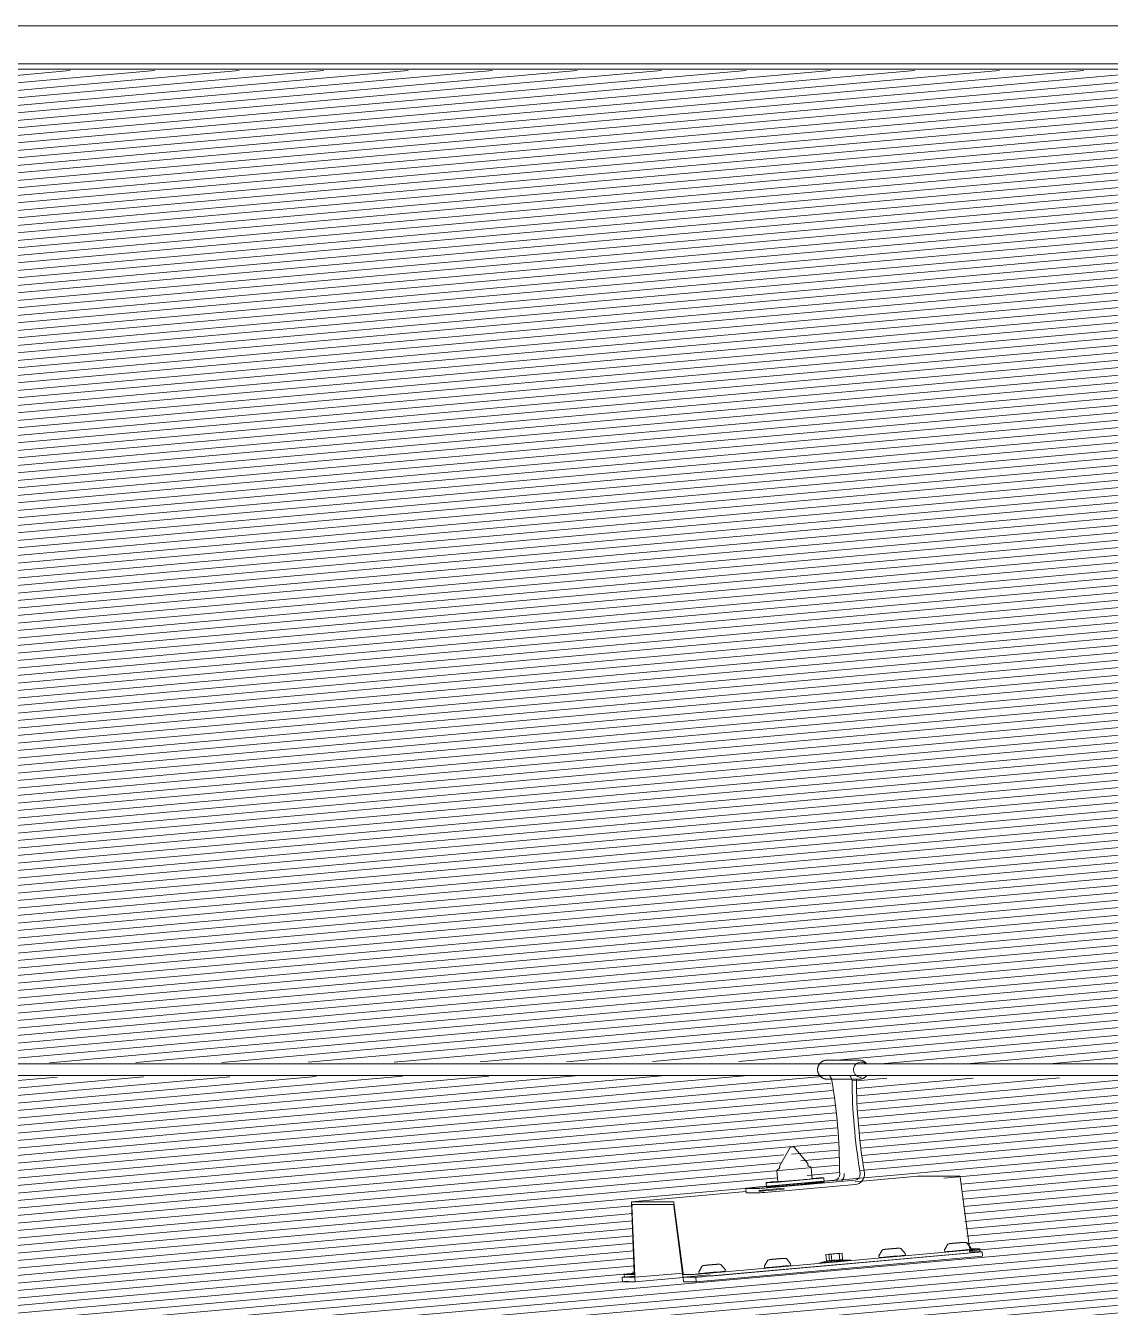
# Model space of a CAD drawing. Header units: millimetres. Extents: x 4237772 to 4686020, y -673 to 29459.
# Drawn here: x 4313206 to 4313949, y 16833 to 17711 of the extents above; entities that cross this region are included whole.
import ezdxf

# ---------------------------------------------------------------- set-up
doc = ezdxf.new("R2010")
doc.units = ezdxf.units.MM
for name, color, linetype, lineweight in [('A-ROOF', 132, 'Continuous', 5), ('A-ROOF-PATT', 132, 'Continuous', 5), ('Q-SPCQ', 91, 'Continuous', 5)]:
    doc.layers.add(name, color=color, linetype=linetype, lineweight=lineweight)

# ---------------------------------------------------------------- blocks, each defined once
blk = doc.blocks.new('Static Line_Sayfa_Metal Deck_Pan Mount - Up to 15 _ pitch - Max 2 Users-1845874-SECTION - GRIDS C4-C5')
at = {"layer": 'Q-SPCQ'}
for p, q in [((4319799.4, 16999.88), (4303711.42, 16999.88)), ((4313777.38, 17002.38), (4313755.36, 17002.38)), ((4303711.42, 16991.88), (4319799.4, 16991.88)), ((4313755.36, 16989.38), (4313777.38, 16989.38)), ((4313758.49, 16989.44), (4313757.15, 16991.39)), ((4313758.59, 16988.28), (4313758.49, 16989.44)), ((4313758.49, 16989.44), (4313772.38, 16989.44)), ((4313771.04, 16991.39), (4313772.38, 16989.44)), ((4313772.38, 16989.44), (4313772.48, 16988.28)), ((4313772.48, 16988.28), (4313775.43, 16988.54)), ((4313775.43, 16988.54), (4313775.33, 16989.7)), ((4313721, 16926.55), (4313721.36, 16927.3)), ((4313721, 16926.55), (4313721.64, 16919.16)), ((4313722.51, 16928.11), (4313721.36, 16927.3)), ((4313722.86, 16928.85), (4313722.51, 16928.11)), ((4313722.77, 16929.88), (4313722.86, 16928.85)), ((4313742.19, 16930.52), (4313742.1, 16931.54)), ((4313742.19, 16930.52), (4313742.66, 16929.85)), ((4313743.94, 16929.25), (4313742.66, 16929.85)), ((4313744.42, 16928.57), (4313743.94, 16929.25)), ((4313745.05, 16921.18), (4313744.42, 16928.57)), ((4313764.09, 16924.52), (4313763.91, 16926.51)), ((4313780.75, 16926.77), (4313777.81, 16926.51)), ((4313777.81, 16926.51), (4313777.98, 16924.52)), ((4313780.92, 16924.78), (4313780.75, 16926.77)), ((4313725.93, 16914.76), (4313708.63, 16913.23)), ((4313711.94, 16915.87), (4313760.51, 16920.19)), ((4313713.55, 16918.46), (4313713.8, 16915.47)), ((4313774.4, 16920.19), (4313725.83, 16915.87)), ((4313726.09, 16912.88), (4313774.65, 16917.2)), ((4313753.41, 16918.89), (4313753.15, 16921.87)), ((4313817.57, 16922.91), (4313774.49, 16919.08)), ((4313817.57, 16922.91), (4313846.36, 16922.91)), ((4313846.59, 16922.16), (4313852.93, 16873.84)), ((4313700.01, 16912.46), (4313621.36, 16905.47)), ((4313699.6, 16914.58), (4313699.86, 16911.6)), ((4313699.83, 16914.56), (4313708.51, 16914.56)), ((4313700.09, 16911.58), (4313708.77, 16911.58)), ((4313725.99, 16914.11), (4313712.2, 16912.88)), ((4313621.26, 16904.73), (4313623.25, 16856.41)), ((4313650.15, 16905.47), (4313621.36, 16905.47)), ((4313623.69, 16854.42), (4313621.7, 16902.73)), ((4313621.8, 16903.48), (4313650.05, 16903.48)), ((4313650.28, 16902.73), (4313656.62, 16854.42)), ((4313656.71, 16856.41), (4313650.38, 16904.73)), ((4313861.61, 16871.1), (4313665.4, 16853.67)), ((4313851.63, 16872.22), (4313675.04, 16856.54)), ((4313835.76, 16872.39), (4313835.88, 16871.08)), ((4313852.93, 16871.1), (4313861.61, 16871.1)), ((4313859.87, 16871.1), (4313853.06, 16871.1)), ((4313853.16, 16873.1), (4313859.7, 16873.1)), ((4313853.81, 16872.63), (4313853.7, 16873.94)), ((4313860.03, 16871.09), (4313859.85, 16873.08)), ((4313861.61, 16871.1), (4313861.87, 16868.12)), ((4313861.87, 16868.12), (4313665.65, 16850.68)), ((4313851.8, 16870.23), (4313675.21, 16854.54)), ((4313730.45, 16861.67), (4313730.34, 16862.98)), ((4313755.46, 16864.85), (4313749.82, 16863.46)), ((4313756.52, 16869.53), (4313754.5, 16869.28)), ((4313754.5, 16869.28), (4313758.19, 16869.53)), ((4313754.5, 16869.28), (4313754.9, 16864.68)), ((4313758.66, 16864.12), (4313754.97, 16863.87)), ((4313754.97, 16863.87), (4313756.98, 16864.12)), ((4313762.03, 16870.02), (4313756.52, 16869.53)), ((4313756.52, 16869.53), (4313756.91, 16864.96)), ((4313756.98, 16864.12), (4313762.5, 16864.61)), ((4313758.19, 16869.53), (4313763.71, 16870.02)), ((4313758.19, 16869.53), (4313758.59, 16864.96)), ((4313764.18, 16864.61), (4313758.66, 16864.12)), ((4313765.61, 16870.27), (4313762.03, 16870.02)), ((4313762.5, 16864.61), (4313766.08, 16864.86)), ((4313763.71, 16870.02), (4313765.61, 16870.27)), ((4313763.71, 16870.02), (4313764.1, 16865.48)), ((4313766.08, 16864.86), (4313764.18, 16864.61)), ((4313766, 16865.73), (4313765.61, 16870.27)), ((4313771.63, 16865.34), (4313765.86, 16865.74)), ((4313790.89, 16868.4), (4313791, 16867.09)), ((4313808.94, 16868.64), (4313808.82, 16869.95)), ((4313623.69, 16854.44), (4313615.04, 16853.67)), ((4313623.72, 16853.67), (4313615.04, 16853.67)), ((4313615.04, 16853.67), (4313615.3, 16850.68)), ((4313616.45, 16855.68), (4313616.62, 16853.69)), ((4313623.15, 16855.67), (4313616.61, 16855.67)), ((4313616.78, 16853.67), (4313623.59, 16853.67)), ((4313622.38, 16857.45), (4313622.5, 16856.14)), ((4313623.72, 16853.68), (4313656.69, 16856.61)), ((4313623.72, 16853.67), (4313656.69, 16856.6)), ((4313623.98, 16850.68), (4313623.72, 16853.67)), ((4313656.72, 16853.59), (4313623.98, 16850.68)), ((4313656.71, 16853.67), (4313675.14, 16855.31)), ((4313656.71, 16853.67), (4313656.97, 16850.68)), ((4313665.4, 16853.67), (4313656.71, 16853.67)), ((4313656.85, 16853.67), (4313663.66, 16853.67)), ((4313663.49, 16855.67), (4313656.95, 16855.67)), ((4313665.65, 16850.68), (4313665.4, 16853.67)), ((4313667.53, 16857.45), (4313667.64, 16856.14)), ((4313685.58, 16857.68), (4313685.47, 16858.99)), ((4313712.4, 16861.43), (4313712.52, 16860.12)), ((4313615.3, 16850.68), (4313623.98, 16850.68)), ((4313656.97, 16850.68), (4313665.65, 16850.68))]:
    blk.add_line(p, q, dxfattribs=at)
at = {"layer": 'Q-SPCQ', "flags": 128}
for points in [[(4313754.77, 17002.35), (4313754.5, 17002.32), (4313754.24, 17002.28), (4313753.98, 17002.23), (4313753.72, 17002.17), (4313753.46, 17002.1), (4313753.2, 17002.02), (4313752.95, 17001.93), (4313752.71, 17001.82), (4313752.47, 17001.71), (4313752.23, 17001.59), (4313752, 17001.46), (4313751.78, 17001.32), (4313751.56, 17001.17), (4313751.35, 17001.02), (4313751.14, 17000.85), (4313750.94, 17000.68), (4313750.75, 17000.5), (4313750.57, 17000.32), (4313750.39, 17000.12), (4313750.23, 16999.92), (4313750.07, 16999.72), (4313749.92, 16999.51), (4313749.78, 16999.29), (4313749.65, 16999.07), (4313749.52, 16998.84), (4313749.41, 16998.61), (4313749.31, 16998.38), (4313749.21, 16998.14), (4313749.13, 16997.9), (4313749.05, 16997.66), (4313748.99, 16997.41), (4313748.93, 16997.16), (4313748.89, 16996.91), (4313748.85, 16996.66), (4313748.82, 16996.41), (4313748.81, 16996.15), (4313748.8, 16995.9), (4313748.81, 16995.65), (4313748.82, 16995.39), (4313748.85, 16995.14), (4313748.88, 16994.89), (4313748.92, 16994.64), (4313748.98, 16994.39), (4313749.04, 16994.14), (4313749.11, 16993.9), (4313749.2, 16993.66), (4313749.29, 16993.42), (4313749.39, 16993.18), (4313749.5, 16992.95), (4313749.63, 16992.73), (4313749.76, 16992.5), (4313749.89, 16992.29), (4313750.04, 16992.07), (4313750.2, 16991.87), (4313750.36, 16991.67), (4313750.54, 16991.47), (4313750.72, 16991.28), (4313750.91, 16991.1), (4313751.1, 16990.93), (4313751.31, 16990.77), (4313751.52, 16990.61), (4313751.74, 16990.46), (4313751.96, 16990.32), (4313752.19, 16990.19), (4313752.43, 16990.06), (4313752.67, 16989.95), (4313752.91, 16989.85), (4313753.16, 16989.75), (4313753.41, 16989.67), (4313753.67, 16989.6), (4313753.93, 16989.53), (4313754.19, 16989.48), (4313754.46, 16989.44), (4313754.72, 16989.41), (4313754.99, 16989.39), (4313755.26, 16989.38), (4313755.36, 16989.38)], [(4313755.36, 17002.38), (4313755.09, 17002.37), (4313754.82, 17002.36), (4313754.77, 17002.35)], [(4313782.19, 17000.28), (4313782.01, 17000.47), (4313781.82, 17000.65), (4313781.63, 17000.82), (4313781.42, 17000.99), (4313781.21, 17001.15), (4313781, 17001.3), (4313780.77, 17001.44), (4313780.54, 17001.57), (4313780.31, 17001.69), (4313780.07, 17001.8), (4313779.82, 17001.91), (4313779.57, 17002), (4313779.32, 17002.09), (4313779.06, 17002.16), (4313778.8, 17002.22), (4313778.54, 17002.27), (4313778.27, 17002.32), (4313778.01, 17002.35), (4313777.74, 17002.37), (4313777.47, 17002.38), (4313777.38, 17002.38)], [(4313777.38, 16989.38), (4313777.64, 16989.38), (4313777.91, 16989.4), (4313777.96, 16989.4)], [(4313777.96, 16989.4), (4313778.23, 16989.43), (4313778.49, 16989.47), (4313778.76, 16989.52), (4313779.02, 16989.58), (4313779.27, 16989.66), (4313779.53, 16989.74), (4313779.78, 16989.83), (4313780.02, 16989.93), (4313780.26, 16990.04), (4313780.5, 16990.16), (4313780.73, 16990.29), (4313780.96, 16990.43), (4313781.18, 16990.58), (4313781.39, 16990.74), (4313781.59, 16990.9), (4313781.79, 16991.07), (4313781.98, 16991.25), (4313782.16, 16991.44), (4313782.34, 16991.63), (4313782.5, 16991.83)], [(4313722.77, 16929.88), (4313729.98, 16942.51), (4313731.37, 16943.08)], [(4313742.1, 16931.54), (4313732.84, 16942.76), (4313731.37, 16943.08)], [(4313790.89, 16868.4), (4313793.15, 16872.37), (4313793.82, 16872.62), (4313794.08, 16872.68), (4313794.23, 16872.71), (4313794.34, 16872.73), (4313794.43, 16872.74), (4313794.52, 16872.76), (4313794.61, 16872.77), (4313794.69, 16872.78), (4313794.79, 16872.79), (4313794.88, 16872.8), (4313794.98, 16872.81), (4313795.09, 16872.83), (4313795.2, 16872.84), (4313795.31, 16872.85), (4313795.44, 16872.86), (4313795.57, 16872.88), (4313795.7, 16872.89), (4313795.84, 16872.91), (4313795.98, 16872.92), (4313796.13, 16872.94), (4313796.29, 16872.95), (4313796.45, 16872.97), (4313796.61, 16872.98), (4313796.78, 16873), (4313796.95, 16873.01), (4313797.13, 16873.03), (4313797.31, 16873.05), (4313797.49, 16873.07), (4313797.68, 16873.08), (4313797.87, 16873.1), (4313798.06, 16873.12), (4313798.26, 16873.14), (4313798.45, 16873.15), (4313798.65, 16873.17), (4313798.85, 16873.19), (4313799.05, 16873.21), (4313799.25, 16873.22), (4313799.45, 16873.24), (4313799.65, 16873.26), (4313799.85, 16873.28), (4313800.05, 16873.29), (4313800.25, 16873.31), (4313800.45, 16873.33), (4313800.65, 16873.34), (4313800.85, 16873.36), (4313801.04, 16873.37), (4313801.23, 16873.39), (4313801.42, 16873.4), (4313801.6, 16873.42), (4313801.79, 16873.43), (4313801.97, 16873.45), (4313802.14, 16873.46), (4313802.31, 16873.47), (4313802.48, 16873.49), (4313802.64, 16873.5), (4313802.8, 16873.51), (4313802.95, 16873.52), (4313803.1, 16873.53), (4313803.24, 16873.54), (4313803.38, 16873.55), (4313803.51, 16873.56), (4313803.64, 16873.57), (4313803.76, 16873.58), (4313803.87, 16873.58), (4313803.98, 16873.59), (4313804.08, 16873.6), (4313804.18, 16873.6), (4313804.28, 16873.61), (4313804.37, 16873.61), (4313804.45, 16873.61), (4313804.54, 16873.62), (4313804.63, 16873.62), (4313804.73, 16873.62), (4313804.75, 16873.62)], [(4313808.82, 16869.95), (4313805.92, 16873.46), (4313805.22, 16873.6), (4313804.95, 16873.62), (4313804.8, 16873.62), (4313804.75, 16873.62)], [(4313835.76, 16872.39), (4313838.02, 16876.35), (4313838.69, 16876.6), (4313838.95, 16876.67), (4313839.1, 16876.7), (4313839.21, 16876.71), (4313839.31, 16876.73), (4313839.39, 16876.74), (4313839.48, 16876.75), (4313839.57, 16876.76), (4313839.66, 16876.78), (4313839.75, 16876.79), (4313839.85, 16876.8), (4313839.96, 16876.81), (4313840.07, 16876.82), (4313840.19, 16876.84), (4313840.31, 16876.85), (4313840.44, 16876.86), (4313840.57, 16876.88), (4313840.71, 16876.89), (4313840.86, 16876.91), (4313841.01, 16876.92), (4313841.16, 16876.94), (4313841.32, 16876.95), (4313841.48, 16876.97), (4313841.65, 16876.98), (4313841.83, 16877), (4313842, 16877.02), (4313842.18, 16877.03), (4313842.37, 16877.05), (4313842.55, 16877.07), (4313842.74, 16877.09), (4313842.93, 16877.1), (4313843.13, 16877.12), (4313843.33, 16877.14), (4313843.52, 16877.16), (4313843.72, 16877.17), (4313843.92, 16877.19), (4313844.12, 16877.21), (4313844.32, 16877.23), (4313844.53, 16877.24), (4313844.73, 16877.26), (4313844.93, 16877.28), (4313845.13, 16877.3), (4313845.33, 16877.31), (4313845.52, 16877.33), (4313845.72, 16877.34), (4313845.91, 16877.36), (4313846.1, 16877.38), (4313846.29, 16877.39), (4313846.48, 16877.41), (4313846.66, 16877.42), (4313846.84, 16877.43), (4313847.01, 16877.45), (4313847.18, 16877.46), (4313847.35, 16877.47), (4313847.51, 16877.49), (4313847.67, 16877.5), (4313847.82, 16877.51), (4313847.97, 16877.52), (4313848.11, 16877.53), (4313848.25, 16877.54), (4313848.38, 16877.55), (4313848.51, 16877.56), (4313848.63, 16877.56), (4313848.74, 16877.57), (4313848.85, 16877.58), (4313848.96, 16877.58), (4313849.06, 16877.59), (4313849.15, 16877.59), (4313849.24, 16877.6), (4313849.33, 16877.6), (4313849.41, 16877.6), (4313849.5, 16877.61), (4313849.61, 16877.61), (4313849.63, 16877.61)], [(4313853.7, 16873.94), (4313850.79, 16877.45), (4313850.09, 16877.58), (4313849.82, 16877.6), (4313849.67, 16877.61), (4313849.63, 16877.61)], [(4313667.53, 16857.45), (4313669.79, 16861.41), (4313670.46, 16861.66), (4313670.72, 16861.72), (4313670.87, 16861.75), (4313670.98, 16861.77), (4313671.08, 16861.78), (4313671.16, 16861.8), (4313671.25, 16861.81), (4313671.34, 16861.82), (4313671.43, 16861.83), (4313671.52, 16861.84), (4313671.62, 16861.85), (4313671.73, 16861.87), (4313671.84, 16861.88), (4313671.96, 16861.89), (4313672.08, 16861.9), (4313672.21, 16861.92), (4313672.34, 16861.93), (4313672.48, 16861.95), (4313672.63, 16861.96), (4313672.78, 16861.98), (4313672.93, 16861.99), (4313673.09, 16862.01), (4313673.25, 16862.02), (4313673.42, 16862.04), (4313673.6, 16862.06), (4313673.77, 16862.07), (4313673.95, 16862.09), (4313674.14, 16862.11), (4313674.32, 16862.12), (4313674.51, 16862.14), (4313674.7, 16862.16), (4313674.9, 16862.18), (4313675.09, 16862.19), (4313675.29, 16862.21), (4313675.49, 16862.23), (4313675.69, 16862.25), (4313675.89, 16862.26), (4313676.09, 16862.28), (4313676.29, 16862.3), (4313676.5, 16862.32), (4313676.7, 16862.33), (4313676.9, 16862.35), (4313677.1, 16862.37), (4313677.29, 16862.38), (4313677.49, 16862.4), (4313677.68, 16862.41), (4313677.87, 16862.43), (4313678.06, 16862.45), (4313678.25, 16862.46), (4313678.43, 16862.47), (4313678.61, 16862.49), (4313678.78, 16862.5), (4313678.95, 16862.52), (4313679.12, 16862.53), (4313679.28, 16862.54), (4313679.44, 16862.55), (4313679.59, 16862.56), (4313679.74, 16862.57), (4313679.88, 16862.58), (4313680.02, 16862.59), (4313680.15, 16862.6), (4313680.28, 16862.61), (4313680.4, 16862.62), (4313680.51, 16862.62), (4313680.62, 16862.63), (4313680.73, 16862.64), (4313680.83, 16862.64), (4313680.92, 16862.65), (4313681.01, 16862.65), (4313681.1, 16862.65), (4313681.18, 16862.66), (4313681.27, 16862.66), (4313681.37, 16862.66), (4313681.4, 16862.66)], [(4313685.47, 16858.99), (4313682.56, 16862.51), (4313681.86, 16862.64), (4313681.59, 16862.66), (4313681.44, 16862.66), (4313681.4, 16862.66)], [(4313712.4, 16861.43), (4313714.67, 16865.39), (4313715.33, 16865.64), (4313715.59, 16865.71), (4313715.74, 16865.74), (4313715.85, 16865.76), (4313715.95, 16865.77), (4313716.04, 16865.78), (4313716.12, 16865.79), (4313716.21, 16865.81), (4313716.3, 16865.82), (4313716.4, 16865.83), (4313716.5, 16865.84), (4313716.6, 16865.85), (4313716.71, 16865.86), (4313716.83, 16865.88), (4313716.95, 16865.89), (4313717.08, 16865.9), (4313717.21, 16865.92), (4313717.35, 16865.93), (4313717.5, 16865.95), (4313717.65, 16865.96), (4313717.8, 16865.98), (4313717.96, 16865.99), (4313718.13, 16866.01), (4313718.3, 16866.03), (4313718.47, 16866.04), (4313718.64, 16866.06), (4313718.83, 16866.08), (4313719.01, 16866.09), (4313719.2, 16866.11), (4313719.38, 16866.13), (4313719.58, 16866.15), (4313719.77, 16866.16), (4313719.97, 16866.18), (4313720.17, 16866.2), (4313720.36, 16866.22), (4313720.56, 16866.23), (4313720.77, 16866.25), (4313720.97, 16866.27), (4313721.17, 16866.29), (4313721.37, 16866.3), (4313721.57, 16866.32), (4313721.77, 16866.34), (4313721.97, 16866.35), (4313722.17, 16866.37), (4313722.36, 16866.39), (4313722.55, 16866.4), (4313722.75, 16866.42), (4313722.93, 16866.43), (4313723.12, 16866.45), (4313723.3, 16866.46), (4313723.48, 16866.48), (4313723.66, 16866.49), (4313723.83, 16866.5), (4313723.99, 16866.51), (4313724.16, 16866.53), (4313724.31, 16866.54), (4313724.47, 16866.55), (4313724.61, 16866.56), (4313724.76, 16866.57), (4313724.89, 16866.58), (4313725.03, 16866.59), (4313725.15, 16866.6), (4313725.27, 16866.6), (4313725.39, 16866.61), (4313725.5, 16866.62), (4313725.6, 16866.62), (4313725.7, 16866.63), (4313725.79, 16866.63), (4313725.88, 16866.64), (4313725.97, 16866.64), (4313726.06, 16866.64), (4313726.15, 16866.65), (4313726.25, 16866.65), (4313726.27, 16866.65)], [(4313730.34, 16862.98), (4313727.43, 16866.49), (4313726.73, 16866.63), (4313726.46, 16866.64), (4313726.31, 16866.65), (4313726.27, 16866.65)]]:
    blk.add_lwpolyline(points, dxfattribs=at)
at = {"layer": 'Q-SPCQ'}
for centre, major_axis, ratio, start_param, end_param in [((4313778.52, 16995.88), (0, 5.22), 0.984809, 1.238237, 2.098865), ((4313778.52, 16995.88), (0, 5.22), 0.984809, 0.087266, 1.134464), ((4313778.52, 16995.88), (0, 5.22), 0.984809, 5.653302, 6.283185), ((4313750.36, 16957.39), (-6.19, 69.73), 0.172982, 4.23824, 5.155806), ((4313786.04, 16957.39), (-6.19, 69.73), 0.172982, 1.096647, 2.014213), ((4313778.52, 16995.88), (0, 5.22), 0.984809, 2.181662, 3.228859), ((4313788.99, 16957.66), (-6.19, 69.73), 0.172982, 1.096647, 2.014213), ((4313760.16, 16924.17), (0, 4), 0.984809, 3.228859, 4.799655), ((4313760.16, 16924.17), (0, 7), 0.984809, 4.014257, 4.799655), ((4313774.05, 16924.17), (0, 4), 0.984809, 3.228859, 4.799655), ((4313774.05, 16924.17), (0, 7), 0.984809, 3.228859, 4.799655), ((4313714.55, 16915.87), (14.94, 1.29), 0.015134, 1.744673, 3.315469), ((4313723.23, 16915.87), (14.94, 1.29), 0.015134, 3.315469, 4.886265), ((4313733.35, 16920.17), (19.8, 1.71), 0.015134, 2.242443, 3.315469), ((4313733.6, 16917.18), (19.8, 1.71), 0.015134, 0.173876, 3.315469), ((4313733.35, 16920.17), (19.8, 1.71), 0.015134, 3.315469, 6.457062), ((4313733.6, 16917.18), (19.8, 1.71), 0.015134, 3.315469, 6.457062), ((4313733.35, 16920.17), (11.71, 1.01), 0.015134, 3.315469, 6.457062), ((4313733.35, 16920.17), (19.8, 1.71), 0.015134, 0.173876, 0.959275), ((4313846.45, 16921.91), (-0.088, 0.996), 0.172982, 4.949182, 6.048046), ((4313714.8, 16912.88), (14.94, 1.29), 0.015134, 1.744673, 1.991992), ((4313723.49, 16912.88), (14.94, 1.29), 0.015134, 3.315469, 4.886265), ((4313621.45, 16904.48), (-0.088, 0.996), 0.172982, 0.204407, 1.303271), ((4313621.89, 16902.49), (-0.088, 0.996), 0.172982, 0.204407, 1.303271), ((4313650.14, 16902.49), (-0.088, 0.996), 0.172982, 4.949182, 6.267819), ((4313650.24, 16904.48), (-0.088, 0.996), 0.172982, 4.949182, 6.267819), ((4313844.84, 16871.85), (8.97, 0.77), 0.015134, 0.173876, 3.315469), ((4313844.84, 16871.85), (8.97, 0.77), 0.015134, 3.315469, 6.457062), ((4313849.89, 16872.22), (9.96, 0.86), 0.015134, 4.886265, 6.457062), ((4313852.98, 16872.1), (-0.088, 0.996), 0.172982, 1.80759, 3.126226), ((4313853.07, 16874.09), (-0.088, 0.996), 0.172982, 1.80759, 2.906454), ((4313850.06, 16870.23), (9.96, 0.86), 0.015134, 5.409864, 6.457062), ((4313760.73, 16864.38), (10.96, 0.94), 0.015134, 0.173876, 3.315469), ((4313760.73, 16864.38), (10.96, 0.94), 0.015134, 3.315469, 6.457062), ((4313799.97, 16867.87), (8.97, 0.77), 0.015134, 0.173876, 3.315469), ((4313799.97, 16867.87), (8.97, 0.77), 0.015134, 3.315469, 6.457062), ((4313626.42, 16856.54), (9.96, 0.86), 0.015134, 2.006472, 3.315469), ((4313626.59, 16854.54), (9.96, 0.86), 0.015134, 2.006472, 3.05367), ((4313631.46, 16856.91), (8.97, 0.77), 0.015134, 3.141593, 3.315469), ((4313623.06, 16856.66), (-0.088, 0.996), 0.172982, 3.141593, 4.444863), ((4313623.5, 16854.67), (-0.088, 0.996), 0.172982, 3.141593, 4.444863), ((4313656.76, 16854.67), (-0.088, 0.996), 0.172982, 1.80759, 3.126226), ((4313656.86, 16856.66), (-0.088, 0.996), 0.172982, 1.80759, 3.126226), ((4313673.3, 16856.54), (9.96, 0.86), 0.015134, 3.315469, 4.886265), ((4313673.47, 16854.54), (9.96, 0.86), 0.015134, 3.577268, 4.362667), ((4313676.61, 16856.91), (8.97, 0.77), 0.015134, 0.173876, 3.315469), ((4313676.61, 16856.91), (8.97, 0.77), 0.015134, 3.315469, 6.457062), ((4313721.48, 16860.89), (8.97, 0.77), 0.015134, 0.173876, 3.315469), ((4313721.48, 16860.89), (8.97, 0.77), 0.015134, 3.315469, 6.457062)]:
    blk.add_ellipse(centre, major_axis=major_axis, ratio=ratio, start_param=start_param, end_param=end_param, dxfattribs=at)
for points in [[(4313754.9, 16864.68), (4313755.51, 16864.8), (4313756.73, 16864.98), (4313757.97, 16864.99), (4313758.59, 16864.96)], [(4313756.91, 16864.96), (4313756.57, 16864.99), (4313755.89, 16864.98), (4313755.23, 16864.8), (4313754.9, 16864.68)], [(4313762.42, 16865.48), (4313761.5, 16865.47), (4313759.65, 16865.38), (4313757.82, 16865.13), (4313756.91, 16864.96)], [(4313758.59, 16864.96), (4313759.5, 16865.13), (4313761.33, 16865.38), (4313763.18, 16865.47), (4313764.1, 16865.48)], [(4313766, 16865.73), (4313765.4, 16865.77), (4313764.2, 16865.76), (4313763.01, 16865.6), (4313762.42, 16865.48)], [(4313764.1, 16865.48), (4313764.41, 16865.6), (4313765.04, 16865.76), (4313765.68, 16865.77), (4313766, 16865.73)]]:
    blk.add_open_spline(points, degree=3, dxfattribs=at)
blk = doc.blocks.new('Ridge Capping - Ridge Capping-1882401-SECTION - GRIDS C4-C5')
at = {"layer": 'A-ROOF'}
for p, q in [((4311128.88, 17710.83), (4330502.38, 17710.87)), ((4330199.73, 17680.99), (4310826.48, 17680.95)), ((4330207.81, 17684.7), (4310834.31, 17684.66))]:
    blk.add_line(p, q, dxfattribs=at)

msp = doc.modelspace()

# ---------------------------------------------------------------- hatches: boundary and pattern name
at = {"layer": 'A-ROOF-PATT'}
h = msp.add_hatch(dxfattribs=at)
h.set_pattern_fill('FP_1', color=256, style=0, pattern_type=2)
h.set_pattern_definition([(5.077, (33884.955, -378081.246), (-57.82285798, -2.2084e-06), [])])
h.paths.add_polyline_path([(4321131.89, 16882.5), (4321136.77, 16921.52), (4321136.54, 16907.71)])
h.paths.add_polyline_path([(4308219.81, 15733.24), (4321131.89, 16882.5), (4321138.17, 16907.71), (4321139.65, 16913.43), (4321139.7, 16917.39), (4321144.27, 16917.36), (4321149.04, 16881.85), (4321588.09, 16922.58), (4321586.5, 16925.99), (4321581.11, 16930.8), (4321580.76, 16934.89), (4321589.77, 16938.62), (4321597.78, 16937.35), (4321602.49, 16936.13), (4321760.19, 16936.15), (4330154.71, 17680.95), (4329622.5, 17680.99), (4310814.56, 17679.89), (4302722.88, 16960.97), (4302725.82, 16926.86), (4302701.19, 16923.17), (4302805.24, 16921.52), (4302826.89, 16878.1), (4302869.07, 16877.1), (4302868.98, 16872.08), (4302802.77, 16868.2), (4302802.52, 16870.21), (4302779.87, 16868.2), (4302779.61, 16870.65), (4302729.5, 16868.2), (4302727.44, 16875.11), (4302710.81, 16911.32), (4302665.03, 16907.25), (4302649.12, 16852.55), (4302584.98, 16848.85), (4302584.72, 16850.87), (4302562.08, 16848.85), (4302561.82, 16851.3), (4302511.7, 16848.85), (4302511.44, 16854.85), (4302553.27, 16858.57), (4302566.86, 16910.06), (4302672.64, 16921.52), (4302673.31, 16932.18), (4302694.45, 16932.61), (4302696.01, 16933.25), (4302680.9, 16934.14), (4302679.66, 16934.87), (4302670.48, 16934.13), (4302673.31, 16942.29), (4302697.93, 16938.99), (4302698.34, 16940.58), (4302698.34, 16946.24), (4302701.83, 16959.1), (4291582.39, 15971.17), (4300499.33, 15971.17), (4298099.89, 15758.01), (4308200.79, 15733.29)])
h.paths.add_polyline_path([(4320706.14, 16848.85), (4320660.66, 16848.85), (4320660.41, 16851.3), (4320610.29, 16848.85), (4320610.03, 16854.85), (4320651.86, 16858.57), (4320665.45, 16910.06), (4320771.23, 16921.52), (4320771.32, 16932.14), (4320769.07, 16934.13), (4320771.08, 16939.33), (4320781.5, 16941.02), (4320784.78, 16940.51), (4320789.91, 16941.56), (4320795.62, 16941.67), (4320796.97, 16946.24), (4320794.93, 16976.73), (4320795.62, 16979.22), (4320796.59, 16980.89), (4320795.62, 16992.4), (4320800.72, 16992.4), (4320819.51, 16946.55), (4320816.09, 16946.24), (4320817.25, 16926.42), (4320799.4, 16926.42), (4320801.45, 16923.17), (4320903.82, 16921.52), (4320925.48, 16878.1), (4320967.57, 16878.1), (4320967.57, 16872.08), (4320901.36, 16868.2), (4320901.1, 16870.21), (4320878.46, 16868.2), (4320878.2, 16870.65), (4320828.08, 16868.2), (4320826.03, 16875.11), (4320809.4, 16911.32), (4320763.62, 16907.25), (4320747.71, 16852.55), (4320713.47, 16849.51)])
h.paths.add_polyline_path([(4303610.63, 16850.68), (4303602.2, 16850.68), (4303601.94, 16853.59), (4303560.53, 16850.68), (4303560.27, 16853.67), (4303568.84, 16856.44), (4303567.15, 16905.52), (4303697.72, 16919.44), (4303719.63, 16920.17), (4303719.88, 16919.09), (4303762.8, 16922.91), (4303776.02, 16921.52), (4303791.91, 16921.52), (4303797.03, 16873.08), (4303798.39, 16871.1), (4303806.84, 16871.1), (4303806.84, 16868.09), (4303610.88, 16850.68)])
h.paths.add_polyline_path([(4304616.1, 16850.68), (4304607.68, 16850.68), (4304607.42, 16853.59), (4304566, 16850.68), (4304565.75, 16853.67), (4304574.31, 16856.44), (4304572.63, 16905.52), (4304703.2, 16919.44), (4304725.1, 16920.17), (4304725.36, 16919.09), (4304768.28, 16922.91), (4304781.5, 16921.52), (4304797.38, 16921.52), (4304802.5, 16873.08), (4304803.87, 16871.1), (4304812.32, 16871.1), (4304812.32, 16868.09), (4304616.36, 16850.68)])
h.paths.add_polyline_path([(4305621.84, 16850.68), (4305613.16, 16850.68), (4305612.9, 16853.59), (4305571.48, 16850.68), (4305571.22, 16853.67), (4305579.79, 16856.44), (4305578.11, 16905.52), (4305708.68, 16919.44), (4305730.58, 16920.17), (4305730.84, 16919.09), (4305773.76, 16922.91), (4305786.97, 16921.52), (4305802.86, 16921.52), (4305807.98, 16873.08), (4305809.34, 16871.1), (4305817.79, 16871.1), (4305817.79, 16868.09), (4305655.48, 16853.67)])
h.paths.add_polyline_path([(4306627.31, 16850.68), (4306618.63, 16850.68), (4306618.38, 16853.59), (4306576.96, 16850.68), (4306576.7, 16853.67), (4306585.27, 16856.44), (4306583.59, 16905.52), (4306714.15, 16919.44), (4306736.06, 16920.17), (4306736.31, 16919.09), (4306779.23, 16922.91), (4306792.45, 16921.52), (4306808.34, 16921.52), (4306813.46, 16873.08), (4306814.82, 16871.1), (4306823.27, 16871.1), (4306823.27, 16868.09), (4306660.96, 16853.67)])
h.paths.add_polyline_path([(4307632.79, 16850.68), (4307624.11, 16850.68), (4307623.85, 16853.59), (4307582.44, 16850.68), (4307582.18, 16853.67), (4307590.75, 16856.44), (4307589.06, 16905.52), (4307719.63, 16919.44), (4307741.54, 16920.17), (4307741.79, 16919.09), (4307784.71, 16922.91), (4307797.93, 16921.52), (4307813.81, 16921.52), (4307818.94, 16873.08), (4307820.3, 16871.1), (4307828.75, 16871.1), (4307828.75, 16868.09), (4307666.43, 16853.67)])
h.paths.add_polyline_path([(4308638.01, 16850.68), (4308629.59, 16850.68), (4308629.33, 16853.59), (4308587.91, 16850.68), (4308587.66, 16853.67), (4308596.22, 16856.44), (4308594.54, 16905.52), (4308725.11, 16919.44), (4308747.01, 16920.17), (4308747.27, 16919.09), (4308790.19, 16922.91), (4308803.41, 16921.52), (4308819.29, 16921.52), (4308824.41, 16873.08), (4308825.77, 16871.1), (4308834.22, 16871.1), (4308834.22, 16868.09), (4308638.27, 16850.68)])
h.paths.add_polyline_path([(4309643.49, 16850.68), (4309635.06, 16850.68), (4309634.81, 16853.59), (4309593.39, 16850.68), (4309593.13, 16853.67), (4309601.7, 16856.44), (4309600.02, 16905.52), (4309730.58, 16919.44), (4309752.49, 16920.17), (4309752.75, 16919.09), (4309795.67, 16922.91), (4309808.88, 16921.52), (4309824.77, 16921.52), (4309830.1, 16873.1), (4309831.25, 16871.1), (4309839.7, 16871.1), (4309839.7, 16868.09), (4309643.75, 16850.68)])
h.paths.add_polyline_path([(4310604.93, 16850.68), (4310598.87, 16850.68), (4310598.61, 16853.67), (4310607.18, 16856.44), (4310605.49, 16905.52), (4310736.06, 16919.44), (4310757.97, 16920.17), (4310758.22, 16919.09), (4310814.56, 16922.91), (4310814.36, 16921.52), (4310830.25, 16921.52), (4310835.37, 16873.08), (4310836.73, 16871.1), (4310845.18, 16871.1), (4310845.18, 16868.09), (4310640.54, 16850.68), (4310640.28, 16853.59), (4310605.27, 16850.68)])
h.paths.add_polyline_path([(4311610.41, 16850.68), (4311604.34, 16850.68), (4311604.09, 16853.67), (4311612.65, 16856.44), (4311610.97, 16905.52), (4311741.54, 16919.44), (4311763.44, 16920.17), (4311763.7, 16919.09), (4311806.62, 16922.91), (4311819.84, 16921.52), (4311835.72, 16921.52), (4311840.84, 16873.08), (4311842.2, 16871.1), (4311850.66, 16871.1), (4311850.66, 16868.09), (4311646.02, 16850.68), (4311645.76, 16853.59), (4311610.74, 16850.68)])
h.paths.add_polyline_path([(4312659.92, 16850.68), (4312651.5, 16850.68), (4312651.24, 16853.59), (4312609.82, 16850.68), (4312609.56, 16853.67), (4312618.13, 16856.44), (4312616.45, 16905.52), (4312747.01, 16919.44), (4312768.92, 16920.17), (4312769.18, 16919.09), (4312812.1, 16922.91), (4312825.31, 16921.52), (4312841.2, 16921.52), (4312846.32, 16873.08), (4312847.68, 16871.1), (4312856.13, 16871.1), (4312856.13, 16868.09), (4312660.18, 16850.68)])
h.paths.add_polyline_path([(4313665.65, 16850.68), (4313656.97, 16850.68), (4313656.71, 16853.59), (4313615.3, 16850.68), (4313615.04, 16853.67), (4313623.61, 16856.44), (4313621.93, 16905.52), (4313752.49, 16919.44), (4313774.4, 16920.17), (4313774.65, 16919.09), (4313817.57, 16922.91), (4313830.79, 16921.52), (4313846.68, 16921.52), (4313851.8, 16873.08), (4313853.16, 16871.1), (4313861.61, 16871.1), (4313861.61, 16868.09), (4313699.3, 16853.67)])
h.paths.add_polyline_path([(4314670.87, 16850.68), (4314662.45, 16850.68), (4314662.19, 16853.59), (4314620.78, 16850.68), (4314620.52, 16853.67), (4314629.09, 16856.44), (4314627.4, 16905.52), (4314757.97, 16919.44), (4314779.88, 16920.17), (4314780.13, 16919.09), (4314823.05, 16922.91), (4314836.27, 16921.52), (4314852.15, 16921.52), (4314857.28, 16873.08), (4314858.64, 16871.1), (4314867.09, 16871.1), (4314867.09, 16868.09), (4314671.13, 16850.68)])
h.paths.add_polyline_path([(4315676.61, 16850.68), (4315667.93, 16850.68), (4315667.67, 16853.59), (4315626.25, 16850.68), (4315625.99, 16853.67), (4315634.56, 16856.44), (4315632.88, 16905.52), (4315764.02, 16919.5), (4315785.35, 16920.17), (4315785.61, 16919.09), (4315828.53, 16922.91), (4315841.75, 16921.52), (4315857.63, 16921.52), (4315862.75, 16873.08), (4315864.11, 16871.1), (4315872.56, 16871.1), (4315872.56, 16868.09), (4315710.25, 16853.67)])
h.paths.add_polyline_path([(4316681.83, 16850.68), (4316673.4, 16850.68), (4316673.15, 16853.59), (4316631.73, 16850.68), (4316631.47, 16853.67), (4316640.04, 16856.44), (4316638.36, 16905.52), (4316759.37, 16918.56), (4316790.83, 16920.17), (4316791.09, 16919.09), (4316834.01, 16922.91), (4316847.22, 16921.52), (4316863.11, 16921.52), (4316868.23, 16873.08), (4316869.59, 16871.1), (4316878.04, 16871.1), (4316878.04, 16868.09), (4316682.09, 16850.68)])
h.paths.add_polyline_path([(4319698.26, 16850.68), (4319689.83, 16850.68), (4319689.58, 16853.59), (4319648.16, 16850.68), (4319647.9, 16853.67), (4319656.47, 16856.44), (4319654.79, 16905.52), (4319785.35, 16919.44), (4319807.26, 16920.17), (4319807.52, 16919.09), (4319850.44, 16922.91), (4319863.65, 16921.52), (4319879.54, 16921.52), (4319884.66, 16873.08), (4319886.02, 16871.1), (4319894.47, 16871.1), (4319894.47, 16868.09), (4319698.52, 16850.68)])
h.paths.add_polyline_path([(4317687.56, 16850.68), (4317678.88, 16850.68), (4317678.62, 16853.59), (4317637.21, 16850.68), (4317636.95, 16853.67), (4317645.52, 16856.44), (4317643.83, 16905.52), (4317774.4, 16919.44), (4317796.31, 16920.17), (4317796.56, 16919.09), (4317839.48, 16922.91), (4317852.7, 16921.52), (4317868.59, 16921.52), (4317873.71, 16873.08), (4317875.07, 16871.1), (4317883.52, 16871.1), (4317883.52, 16868.09), (4317721.2, 16853.67)])
h.paths.add_polyline_path([(4318692.78, 16850.68), (4318684.36, 16850.68), (4318684.1, 16853.59), (4318642.68, 16850.68), (4318642.43, 16853.67), (4318650.99, 16856.44), (4318649.31, 16905.52), (4318779.88, 16919.44), (4318801.78, 16920.17), (4318802.04, 16919.09), (4318844.96, 16922.91), (4318858.18, 16921.52), (4318874.06, 16921.52), (4318879.18, 16873.08), (4318880.54, 16871.1), (4318888.99, 16871.1), (4318888.99, 16868.09), (4318693.04, 16850.68)])
h.paths.add_polyline_path([(4303667.05, 16919.14), (4303666.41, 16926.53), (4303687.66, 16926.83), (4303686.22, 16920.7), (4303671.06, 16919.39)])
h.paths.add_polyline_path([(4304672.53, 16919.14), (4304671.89, 16926.53), (4304693.13, 16926.83), (4304691.7, 16920.7), (4304676.54, 16919.39)])
h.paths.add_polyline_path([(4305678, 16919.14), (4305677.37, 16926.53), (4305698.61, 16926.83), (4305697.17, 16920.7), (4305682.02, 16919.39)])
h.paths.add_polyline_path([(4306683.48, 16919.14), (4306682.84, 16926.53), (4306704.09, 16926.83), (4306702.65, 16920.7), (4306687.49, 16919.39)])
h.paths.add_polyline_path([(4307688.96, 16919.14), (4307688.32, 16926.53), (4307709.57, 16926.83), (4307708.13, 16920.7), (4307692.97, 16919.39)])
h.paths.add_polyline_path([(4308694.43, 16919.14), (4308693.8, 16926.53), (4308715.04, 16926.83), (4308713.61, 16920.7), (4308698.45, 16919.39)])
h.paths.add_polyline_path([(4309699.91, 16919.14), (4309699.27, 16926.53), (4309720.52, 16926.83), (4309719.08, 16920.7), (4309703.93, 16919.39)])
h.paths.add_polyline_path([(4310705.39, 16919.14), (4310704.75, 16926.53), (4310726, 16926.83), (4310724.56, 16920.7), (4310709.4, 16919.39)])
h.paths.add_polyline_path([(4311710.86, 16919.14), (4311710.23, 16926.53), (4311731.47, 16926.83), (4311730.04, 16920.7), (4311714.88, 16919.39)])
h.paths.add_polyline_path([(4312716.34, 16919.14), (4312715.71, 16926.53), (4312736.95, 16926.83), (4312735.51, 16920.7), (4312720.36, 16919.39)])
h.paths.add_polyline_path([(4313721.82, 16919.14), (4313721.18, 16926.53), (4313742.43, 16926.83), (4313740.99, 16920.7), (4313725.83, 16919.39)])
h.paths.add_polyline_path([(4314727.3, 16919.14), (4314726.66, 16926.53), (4314747.91, 16926.83), (4314746.47, 16920.7), (4314731.31, 16919.39)])
h.paths.add_polyline_path([(4315732.77, 16919.14), (4315732.14, 16926.53), (4315753.38, 16926.83), (4315751.95, 16920.7), (4315736.79, 16919.39)])
h.paths.add_polyline_path([(4316738.25, 16919.14), (4316737.61, 16926.53), (4316758.8, 16927.56), (4316757.42, 16920.7), (4316742.27, 16919.39)])
h.paths.add_polyline_path([(4319754.68, 16919.14), (4319754.05, 16926.53), (4319775.29, 16926.83), (4319773.85, 16920.7), (4319758.7, 16919.39)])
h.paths.add_polyline_path([(4317743.73, 16919.14), (4317743.8, 16926.58), (4317764.34, 16926.83), (4317762.9, 16920.7), (4317743.8, 16919.14)])
h.paths.add_polyline_path([(4318749.2, 16919.14), (4318748.57, 16926.53), (4318769.81, 16926.83), (4318768.38, 16920.7), (4318753.22, 16919.39)])
h.paths.add_polyline_path([(4321594.93, 16921.47), (4321594.96, 16921.52), (4321595.63, 16924.62), (4321597.78, 16924.54), (4321598.6, 16921.79), (4321670.31, 16928.16), (4321595.63, 16926.89), (4321594.74, 16924.81), (4321594.93, 16921.52)])
h.paths.add_polyline_path([(4320793.79, 16923.12), (4320795.24, 16923.19), (4320793.78, 16923.17)])
h.paths.add_polyline_path([(4303723.21, 16924.52), (4303709.32, 16924.52), (4303706.05, 16973.25), (4303702.38, 16989.4), (4303698.45, 16990.68), (4303695.14, 16994.51), (4303695.13, 16998.87), (4303703.65, 17002.35), (4303723.3, 17001.08), (4303727.96, 16999.86), (4304704.47, 17001.62), (4304705.5, 17002.35), (4304728.78, 17001.08), (4304733.44, 16999.86), (4305709.95, 17001.62), (4305710.98, 17002.35), (4305734.26, 17001.08), (4305738.91, 16999.86), (4306715.42, 17001.62), (4306716.46, 17002.35), (4306739.73, 17001.08), (4306744.39, 16999.86), (4307720.9, 17001.62), (4307721.94, 17002.35), (4307745.21, 17001.08), (4307749.87, 16999.86), (4308726.38, 17001.62), (4308727.41, 17002.35), (4308750.69, 17001.08), (4308755.35, 16999.86), (4309731.85, 17001.62), (4309732.89, 17002.35), (4309756.16, 17001.08), (4309760.82, 16999.86), (4310737.33, 17001.62), (4310738.37, 17002.35), (4310761.64, 17001.08), (4310766.3, 16999.86), (4311742.81, 17001.62), (4311743.84, 17002.35), (4311767.12, 17001.08), (4311771.78, 16999.86), (4312748.29, 17001.62), (4312749.32, 17002.35), (4312772.6, 17001.08), (4312777.25, 16999.86), (4313753.76, 17001.62), (4313754.8, 17002.35), (4313778.07, 17001.08), (4313784.23, 16999.86), (4314759.24, 17001.62), (4314760.28, 17002.35), (4314783.55, 17001.08), (4314788.21, 16999.86), (4315764.72, 17001.62), (4315765.75, 17002.35), (4315789.03, 17001.08), (4315793.69, 16999.86), (4316770.19, 17001.62), (4316771.23, 17002.35), (4316794.5, 17001.08), (4316799.16, 16999.86), (4317775.67, 17001.62), (4317776.71, 17002.35), (4317799.98, 17001.08), (4317804.64, 16999.86), (4318781.15, 17001.62), (4318782.18, 17002.35), (4318805.46, 17001.08), (4318810.12, 16999.86), (4319786.63, 17001.62), (4319787.66, 17002.35), (4319810.94, 17001.08), (4319815.79, 16996.57), (4319814.05, 16992.25), (4319806.75, 16989.4), (4319805.27, 16988.54), (4319806.75, 16988.4), (4319808.3, 16988.28), (4319811.42, 16941.54), (4319813.61, 16926.77), (4319810.63, 16926.77), (4319810.84, 16924.52), (4319796.95, 16924.52), (4319793.69, 16973.25), (4319790.01, 16989.4), (4319786.08, 16990.68), (4319782.97, 16991.89), (4318804.22, 16989.93), (4318800.23, 16989.4), (4318799.79, 16988.54), (4318801.27, 16988.4), (4318802.82, 16988.28), (4318805.94, 16941.54), (4318808.13, 16926.77), (4318805.15, 16926.77), (4318805.36, 16924.52), (4318791.47, 16924.52), (4318788.21, 16973.25), (4318784.54, 16989.4), (4318780.6, 16990.68), (4318777.5, 16991.89), (4317798.74, 16989.93), (4317794.75, 16989.4), (4317794.32, 16988.28), (4317795.8, 16988.4), (4317797.34, 16988.28), (4317800.46, 16941.54), (4317802.66, 16926.77), (4317799.68, 16926.77), (4317799.89, 16924.52), (4317785.99, 16924.52), (4317782.73, 16973.25), (4317779.06, 16989.4), (4317775.13, 16990.68), (4317772.02, 16991.89), (4316793.26, 16989.93), (4316789.27, 16989.4), (4316788.84, 16988.54), (4316790.32, 16988.4), (4316791.86, 16988.28), (4316794.99, 16941.54), (4316797.18, 16926.77), (4316794.2, 16926.77), (4316794.41, 16924.52), (4316780.52, 16924.52), (4316777.26, 16973.25), (4316773.58, 16989.4), (4316769.65, 16990.68), (4316766.54, 16991.89), (4315787.79, 16989.93), (4315783.79, 16989.4), (4315783.37, 16988.28), (4315784.84, 16988.4), (4315786.39, 16988.28), (4315789.51, 16941.54), (4315791.7, 16926.77), (4315788.72, 16926.77), (4315788.93, 16924.52), (4315775.04, 16924.52), (4315771.78, 16973.25), (4315768.1, 16989.4), (4315764.02, 16990.75), (4315761.07, 16991.89), (4314782.31, 16989.93), (4314778.32, 16989.4), (4314777.89, 16988.28), (4314779.37, 16988.4), (4314780.91, 16988.28), (4314784.03, 16941.54), (4314786.23, 16926.77), (4314783.24, 16926.77), (4314783.45, 16924.52), (4314769.56, 16924.52), (4314766.3, 16973.25), (4314762.63, 16989.4), (4314758.7, 16990.68), (4314755.59, 16991.89), (4313776.83, 16989.93), (4313772.84, 16989.4), (4313772.42, 16988.28), (4313773.89, 16988.4), (4313775.43, 16988.28), (4313778.55, 16941.54), (4313780.75, 16926.77), (4313777.77, 16926.77), (4313777.98, 16924.52), (4313764.09, 16924.52), (4313760.83, 16973.25), (4313757.15, 16989.4), (4313753.22, 16990.68), (4313750.11, 16991.89), (4312771.35, 16989.93), (4312767.36, 16989.4), (4312766.94, 16988.28), (4312768.41, 16988.4), (4312769.96, 16988.28), (4312773.08, 16941.54), (4312775.27, 16926.77), (4312772.29, 16926.77), (4312772.5, 16924.52), (4312758.61, 16924.52), (4312755.35, 16973.25), (4312751.67, 16989.4), (4312747.74, 16990.68), (4312744.64, 16991.89), (4311765.88, 16989.93), (4311761.89, 16989.4), (4311761.46, 16988.28), (4311762.93, 16988.4), (4311764.48, 16988.28), (4311767.6, 16941.54), (4311769.79, 16926.77), (4311766.81, 16926.77), (4311767.02, 16924.52), (4311753.13, 16924.52), (4311749.87, 16973.25), (4311746.2, 16989.4), (4311742.26, 16990.68), (4311739.16, 16991.89), (4310760.4, 16989.93), (4310756.41, 16989.4), (4310755.99, 16988.28), (4310757.46, 16988.4), (4310759, 16988.28), (4310762.12, 16941.54), (4310764.32, 16926.77), (4310761.34, 16926.77), (4310761.55, 16924.52), (4310747.65, 16924.52), (4310744.39, 16973.25), (4310740.72, 16989.4), (4310736.79, 16990.68), (4310733.68, 16991.89), (4309754.92, 16989.93), (4309750.93, 16989.4), (4309750.51, 16988.28), (4309751.98, 16988.4), (4309753.53, 16988.28), (4309756.65, 16941.54), (4309758.84, 16926.77), (4309755.86, 16926.77), (4309756.07, 16924.52), (4309742.18, 16924.52), (4309738.92, 16973.25), (4309735.24, 16989.4), (4309731.31, 16990.68), (4309728.2, 16991.89), (4308749.45, 16989.93), (4308745.45, 16989.4), (4308745.03, 16988.28), (4308746.5, 16988.4), (4308748.05, 16988.28), (4308751.17, 16941.54), (4308753.36, 16926.77), (4308750.38, 16926.77), (4308750.59, 16924.52), (4308736.7, 16924.52), (4308733.44, 16973.25), (4308729.76, 16989.4), (4308725.83, 16990.68), (4308722.73, 16991.89), (4307743.97, 16989.93), (4307739.98, 16989.4), (4307739.55, 16988.28), (4307741.03, 16988.4), (4307742.57, 16988.28), (4307745.69, 16941.54), (4307747.89, 16926.77), (4307744.9, 16926.77), (4307745.11, 16924.52), (4307731.22, 16924.52), (4307727.96, 16973.25), (4307724.29, 16989.4), (4307720.36, 16990.68), (4307717.25, 16991.89), (4306738.49, 16989.93), (4306734.5, 16989.4), (4306734.07, 16988.54), (4306735.55, 16988.4), (4306737.09, 16988.28), (4306740.22, 16941.54), (4306742.41, 16926.77), (4306739.43, 16926.77), (4306739.64, 16924.52), (4306725.75, 16924.52), (4306722.49, 16973.25), (4306718.81, 16989.4), (4306714.88, 16990.68), (4306711.77, 16991.89), (4305733.01, 16989.93), (4305729.02, 16989.4), (4305728.59, 16988.54), (4305730.07, 16988.4), (4305731.62, 16988.28), (4305734.74, 16941.54), (4305736.93, 16926.77), (4305733.95, 16926.77), (4305734.16, 16924.52), (4305720.27, 16924.52), (4305717.01, 16973.25), (4305713.33, 16989.4), (4305709.4, 16990.68), (4305706.3, 16991.89), (4304727.54, 16989.93), (4304723.55, 16989.4), (4304723.12, 16988.54), (4304724.59, 16988.4), (4304726.14, 16988.28), (4304729.26, 16941.54), (4304731.46, 16926.77), (4304728.47, 16926.77), (4304728.68, 16924.52), (4304714.79, 16924.52), (4304711.53, 16973.25), (4304707.86, 16989.4), (4304703.93, 16990.68), (4304700.82, 16991.89), (4303720.47, 16990.68), (4303718.07, 16989.4), (4303717.64, 16988.54), (4303719.12, 16988.4), (4303720.66, 16988.28), (4303723.78, 16941.54), (4303725.98, 16926.77), (4303723, 16926.77), (4303722.92, 16926.51)])
h.paths.add_polyline_path([(4303668.15, 16929.86), (4303671.23, 16938.02), (4303675.72, 16938.3), (4303680.62, 16933.63), (4303684.64, 16933.1), (4303683.88, 16931.13), (4303669.14, 16929.93)])
h.paths.add_polyline_path([(4304673.63, 16929.86), (4304676.71, 16938.02), (4304681.2, 16938.3), (4304686.09, 16933.63), (4304690.12, 16933.1), (4304689.36, 16931.13), (4304674.62, 16929.93)])
h.paths.add_polyline_path([(4305679.1, 16929.86), (4305682.18, 16938.02), (4305686.68, 16938.3), (4305691.57, 16933.63), (4305695.6, 16933.1), (4305694.84, 16931.13), (4305680.1, 16929.93)])
h.paths.add_polyline_path([(4306684.58, 16929.86), (4306687.66, 16938.02), (4306692.15, 16938.3), (4306697.05, 16933.63), (4306701.07, 16933.1), (4306700.32, 16931.13), (4306685.57, 16929.93)])
h.paths.add_polyline_path([(4307690.06, 16929.86), (4307693.14, 16938.02), (4307697.63, 16938.3), (4307702.52, 16933.63), (4307706.55, 16933.1), (4307705.79, 16931.13), (4307691.05, 16929.93)])
h.paths.add_polyline_path([(4308695.54, 16929.86), (4308698.62, 16938.02), (4308703.11, 16938.3), (4308708, 16933.63), (4308712.03, 16933.1), (4308711.27, 16931.13), (4308696.53, 16929.93)])
h.paths.add_polyline_path([(4309701.01, 16929.86), (4309704.09, 16938.02), (4309708.59, 16938.3), (4309713.48, 16933.63), (4309717.51, 16933.1), (4309716.75, 16931.13), (4309702.01, 16929.93)])
h.paths.add_polyline_path([(4310706.49, 16929.86), (4310709.57, 16938.02), (4310714.06, 16938.3), (4310718.96, 16933.63), (4310722.98, 16933.1), (4310722.22, 16931.13), (4310707.48, 16929.93)])
h.paths.add_polyline_path([(4311711.97, 16929.86), (4311715.05, 16938.02), (4311719.54, 16938.3), (4311724.43, 16933.63), (4311728.46, 16933.1), (4311727.7, 16931.13), (4311712.96, 16929.93)])
h.paths.add_polyline_path([(4312717.44, 16929.86), (4312720.52, 16938.02), (4312725.02, 16938.3), (4312729.91, 16933.63), (4312733.94, 16933.1), (4312733.18, 16931.13), (4312718.44, 16929.93)])
h.paths.add_polyline_path([(4313722.92, 16929.86), (4313726, 16938.02), (4313730.49, 16938.3), (4313735.39, 16933.63), (4313739.41, 16933.1), (4313738.66, 16931.13), (4313723.91, 16929.93)])
h.paths.add_polyline_path([(4314728.4, 16929.86), (4314731.48, 16938.02), (4314735.97, 16938.3), (4314740.86, 16933.63), (4314744.89, 16933.1), (4314744.13, 16931.13), (4314729.39, 16929.93)])
h.paths.add_polyline_path([(4315733.88, 16929.86), (4315736.96, 16938.02), (4315741.45, 16938.3), (4315746.34, 16933.63), (4315750.37, 16933.1), (4315749.61, 16931.13), (4315734.87, 16929.93)])
h.paths.add_polyline_path([(4316739.35, 16929.86), (4316742.43, 16938.02), (4316746.93, 16938.3), (4316753.91, 16934.37), (4316755.85, 16933.1), (4316753.91, 16931.03), (4316740.35, 16929.93)])
h.paths.add_polyline_path([(4319755.78, 16929.86), (4319758.86, 16938.02), (4319763.36, 16938.3), (4319768.25, 16933.63), (4319772.28, 16933.1), (4319771.52, 16931.13), (4319756.78, 16929.93)])
h.paths.add_polyline_path([(4317744.83, 16929.86), (4317747.91, 16938.02), (4317752.4, 16938.3), (4317757.3, 16933.63), (4317761.32, 16933.1), (4317760.56, 16931.13), (4317745.82, 16929.93)])
h.paths.add_polyline_path([(4318750.31, 16929.86), (4318753.39, 16938.02), (4318757.88, 16938.3), (4318762.77, 16933.63), (4318766.8, 16933.1), (4318766.04, 16931.13), (4318751.3, 16929.93)])

# ---------------------------------------------------------------- block references
at = {"layer": 'A-ROOF'}
msp.add_blockref('Ridge Capping - Ridge Capping-1882401-SECTION - GRIDS C4-C5', (0, 0), dxfattribs=at)
at = {"layer": 'Q-SPCQ'}
msp.add_blockref('Static Line_Sayfa_Metal Deck_Pan Mount - Up to 15 _ pitch - Max 2 Users-1845874-SECTION - GRIDS C4-C5', (0, 0), dxfattribs=at)

doc.saveas('drawing.dxf')
